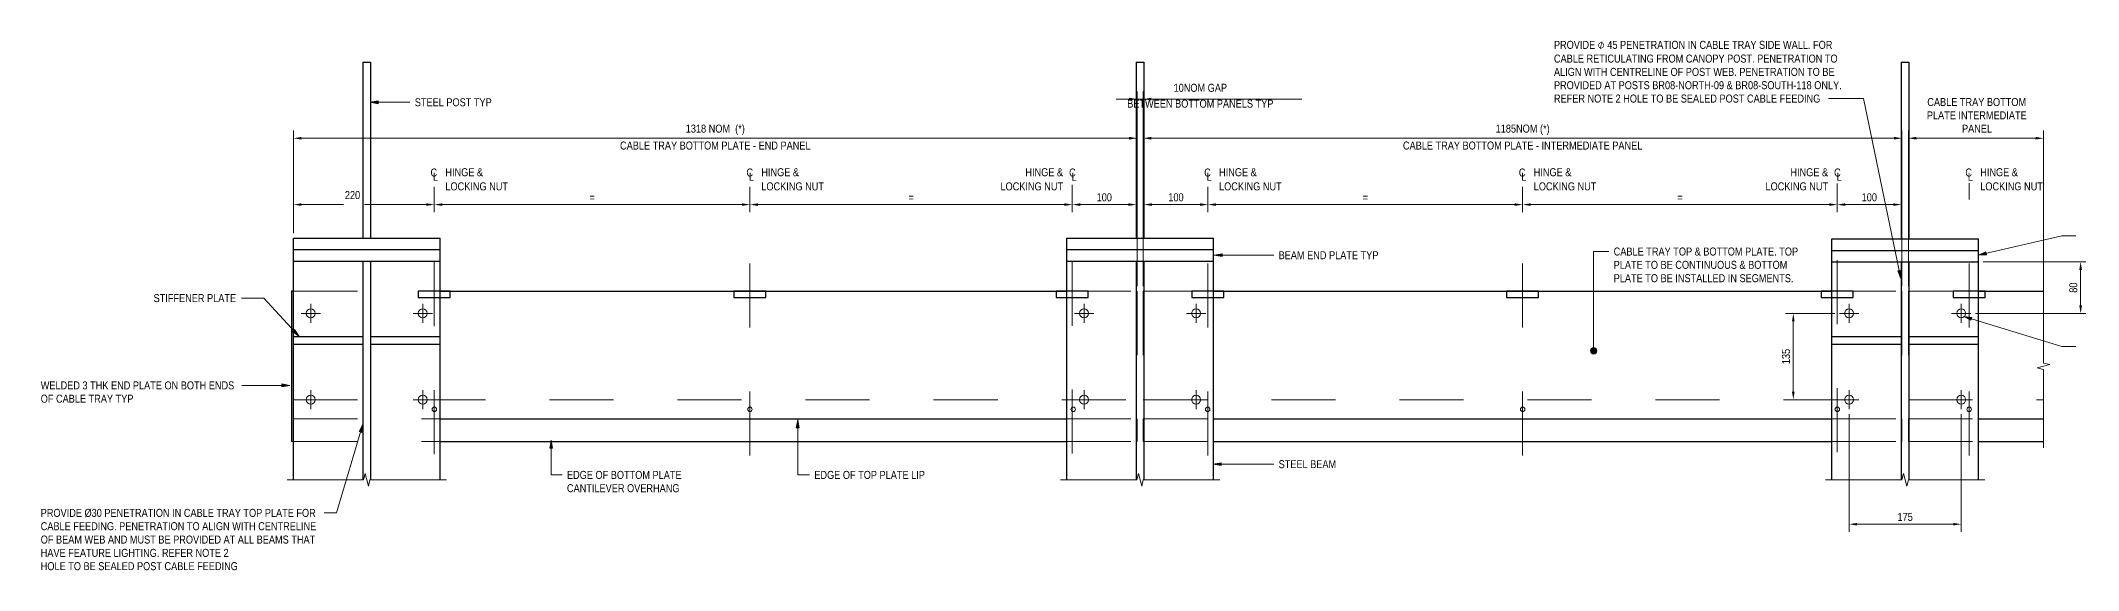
# Model space of a CAD drawing. Header units: metres. Extents: x 5.83 to 10.65, y 0.97 to 2.67.
# Drawn here: x 5.831 to 9.013, y 0.974 to 1.802 of the extents above; entities that cross this region are included whole.
import ezdxf

# ---------------------------------------------------------------- set-up
doc = ezdxf.new("R2010")
doc.units = ezdxf.units.M
doc.linetypes.add('JacobsCenter', pattern=[0.015, 0.009, -0.0015, 0.003, -0.0015])
doc.linetypes.add('JacobsDash', pattern=[0.0045, 0.003, -0.0015])
doc.layers.get('Defpoints').update_dxf_attribs({"color": 41})
for name, color, linetype, lineweight in [('A-ANNO-DIMS', 7, 'Continuous', 9), ('A-ANNO-NOTE', 7, 'Continuous', 9), ('A-DETL', 7, 'Continuous', 13), ('A-DETL-GENF', 7, 'Continuous', 9), ('G-ANNO-TEXT', 7, 'Continuous', 9)]:
    doc.layers.add(name, color=color, linetype=linetype, lineweight=lineweight)
doc.styles.add('Arial Narrow', font='ARIALN.TTF', dxfattribs={"height": 0.0125})
doc.styles.add('Arial Narrow_1', font='ARIALN.TTF', dxfattribs={"height": 0.0025})
doc.styles.add('Segoe UI Symbol', font='seguisym.ttf', dxfattribs={"height": 0.0125})
doc.dimstyles.new('Dimension_Standard_T__mm_', dxfattribs={"dimscale": 0.3048, "dimtxt": 0.012793, "dimasz": 0.04101, "dimexe": 0.03937, "dimexo": 0.024606, "dimgap": 0.016404, "dimtad": 1, "dimdec": 0, "dimlfac": 1000, "dimzin": 0, "dimdsep": 46, "dimtxsty": 'Arial Narrow', "dimsah": 1, "dimcen": 0.09, "dimaunit": 1, "dimadec": 4, "dimazin": 0, "dimtfac": 1, "dimtdec": 4, "dimtix": 1, "dimtmove": 0, "dimatfit": 3, "dimfxl": 1, "dimtvp": 1, "dimtolj": 1, "dimtzin": 0, "dimlwd": 18, "dimlwe": 18, "dimarcsym": 2})
doc.dimstyles.new('Dimension_Standard_T__mm__1', dxfattribs={"dimscale": 0.3048, "dimtxt": 0.012793, "dimasz": 0.04101, "dimexe": 0.03937, "dimexo": 0.024606, "dimgap": 0.016404, "dimtad": 1, "dimdec": 0, "dimlfac": 1000, "dimzin": 0, "dimdsep": 46, "dimtxsty": 'Arial Narrow', "dimsah": 1, "dimcen": 0.09, "dimaunit": 1, "dimadec": 4, "dimazin": 0, "dimtfac": 1, "dimtdec": 4, "dimtix": 1, "dimtmove": 2, "dimatfit": 3, "dimfxl": 1, "dimtvp": 1, "dimtolj": 1, "dimtzin": 0, "dimlwd": 18, "dimlwe": 18, "dimarcsym": 2})

# ---------------------------------------------------------------- blocks, each defined once
blk = doc.blocks.new('CS_DET_BreakLine_ViewScale - Std Break-6988833-DRG-2873236 - PLAN - CABLE TRAY ARRANGEMENT')
at = {"layer": 'A-DETL-GENF'}
for p, q in [((0.1095, 0), (-0.01, 0)), ((0.112, 0.01), (0.1095, 0)), ((0.117, -0.01), (0.112, 0.01)), ((0.1195, 0), (0.117, -0.01)), ((0.239, 0), (0.1195, 0))]:
    blk.add_line(p, q, dxfattribs=at)
blk = doc.blocks.new('CS_DET_BreakLine_ViewScale - Std Break-6988834-DRG-2873236 - PLAN - CABLE TRAY ARRANGEMENT')
at = {"layer": 'A-DETL-GENF'}
for p, q in [((0.1125, 0), (-0.01, 0)), ((0.115, 0.01), (0.1125, 0)), ((0.12, -0.01), (0.115, 0.01)), ((0.1225, 0), (0.12, -0.01)), ((0.245, 0), (0.1225, 0))]:
    blk.add_line(p, q, dxfattribs=at)
blk = doc.blocks.new('DIMBLOCK1-DRG-2873236 - PLAN - CABLE TRAY ARRANGEMENT')
at = {"layer": 'A-ANNO-DIMS', "color": 0, "lineweight": 18, "transparency": 16777216}
for p, q in [((6.2254, 1.5013), (6.2254, 1.6618)), ((7.5432, 1.4183), (7.5432, 1.6618)), ((6.2379, 1.6498), (7.5307, 1.6498))]:
    blk.add_line(p, q, dxfattribs=at)
at = {"layer": 'A-ANNO-DIMS', "color": 0, "transparency": 16777216}
for points in [[(6.2379, 1.6519), (6.2379, 1.6477), (6.2254, 1.6498)], [(7.5307, 1.6519), (7.5307, 1.6477), (7.5432, 1.6498)]]:
    blk.add_solid(points, dxfattribs=at)
at = {"layer": 'Defpoints', "color": 0, "transparency": 16777216}
for p in [(7.5432, 1.6498), (6.2254, 1.4938), (7.5432, 1.4108)]:
    blk.add_point(p, dxfattribs=at)
at = {"layer": 'A-ANNO-DIMS', "color": 0, "lineweight": 18, "transparency": 16777216, "char_height": 0.0125, "width": 0.35747, "attachment_point": 5, "style": 'Arial Narrow'}
for s, insert in [('\\A1;1318 NOM  (*)', (6.8843, 1.663)), ('\\A1;CABLE TRAY BOTTOM PLATE - END PANEL', (6.8843, 1.6383))]:
    blk.add_mtext(s, dxfattribs=dict(at, insert=insert))
blk = doc.blocks.new('DIMBLOCK2-DRG-2873236 - PLAN - CABLE TRAY ARRANGEMENT')
at = {"layer": 'A-ANNO-DIMS', "color": 0, "lineweight": 18, "transparency": 16777216}
for p, q in [((7.5529, 1.4183), (7.5529, 1.6618)), ((8.7379, 1.4183), (8.7379, 1.6618)), ((7.5654, 1.6498), (8.7254, 1.6498))]:
    blk.add_line(p, q, dxfattribs=at)
at = {"layer": 'A-ANNO-DIMS', "color": 0, "transparency": 16777216}
for points in [[(7.5654, 1.6519), (7.5654, 1.6477), (7.5529, 1.6498)], [(8.7254, 1.6519), (8.7254, 1.6477), (8.7379, 1.6498)]]:
    blk.add_solid(points, dxfattribs=at)
at = {"layer": 'Defpoints', "color": 0, "transparency": 16777216}
for p in [(8.7379, 1.6498), (7.5529, 1.4108), (8.7379, 1.4108)]:
    blk.add_point(p, dxfattribs=at)
at = {"layer": 'A-ANNO-DIMS', "color": 0, "lineweight": 18, "transparency": 16777216, "char_height": 0.0125, "width": 0.449335, "attachment_point": 5, "style": 'Arial Narrow'}
for s, insert in [('\\A1;1185NOM (*)', (8.1454, 1.663)), ('\\A1;CABLE TRAY BOTTOM PLATE - INTERMEDIATE PANEL', (8.1454, 1.6383))]:
    blk.add_mtext(s, dxfattribs=dict(at, insert=insert))
blk = doc.blocks.new('DIMBLOCK3-DRG-2873236 - PLAN - CABLE TRAY ARRANGEMENT')
at = {"layer": 'A-ANNO-DIMS', "color": 0, "lineweight": 18, "transparency": 16777216}
for p, q in [((7.5432, 1.4183), (7.5432, 1.723)), ((7.5529, 1.4183), (7.5529, 1.723)), ((7.5307, 1.711), (7.5182, 1.711)), ((7.5432, 1.711), (7.5529, 1.711)), ((7.5654, 1.711), (7.5779, 1.711))]:
    blk.add_line(p, q, dxfattribs=at)
at = {"layer": 'A-ANNO-DIMS', "color": 0, "transparency": 16777216}
for points in [[(7.5307, 1.7131), (7.5307, 1.7089), (7.5432, 1.711)], [(7.5654, 1.7131), (7.5654, 1.7089), (7.5529, 1.711)]]:
    blk.add_solid(points, dxfattribs=at)
at = {"layer": 'Defpoints', "color": 0, "transparency": 16777216}
for p in [(7.5529, 1.711), (7.5432, 1.4108), (7.5529, 1.4108)]:
    blk.add_point(p, dxfattribs=at)
at = {"layer": 'A-ANNO-DIMS', "color": 0, "lineweight": 18, "transparency": 16777216, "insert": (7.6419, 1.7286), "char_height": 0.0125, "width": 0.274377, "attachment_point": 5, "line_spacing_factor": 0.974696, "style": 'Arial Narrow'}
blk.add_mtext('\\A1;10NOM GAP', dxfattribs=at)
at = {"layer": 'A-ANNO-DIMS', "color": 0, "lineweight": 18, "transparency": 16777216, "insert": (7.6419, 1.7038), "char_height": 0.0125, "width": 0.274377, "attachment_point": 5, "style": 'Arial Narrow'}
blk.add_mtext('\\A1;BETWEEN BOTTOM PANELS TYP', dxfattribs=at)
blk = doc.blocks.new('DIMBLOCK4-DRG-2873236 - PLAN - CABLE TRAY ARRANGEMENT')
at = {"layer": 'A-ANNO-DIMS', "color": 0, "lineweight": 18, "transparency": 16777216}
for p, q in [((6.4454, 1.5663), (6.4454, 1.534)), ((6.2254, 1.5013), (6.2254, 1.558)), ((6.2379, 1.546), (6.3035, 1.546)), ((6.4329, 1.546), (6.3363, 1.546))]:
    blk.add_line(p, q, dxfattribs=at)
at = {"layer": 'A-ANNO-DIMS', "color": 0, "transparency": 16777216}
for points in [[(6.2379, 1.5481), (6.2379, 1.544), (6.2254, 1.546)], [(6.4329, 1.5481), (6.4329, 1.544), (6.4454, 1.546)]]:
    blk.add_solid(points, dxfattribs=at)
at = {"layer": 'Defpoints', "color": 0, "transparency": 16777216}
for p in [(6.4454, 1.5738), (6.4454, 1.546), (6.2254, 1.4938)]:
    blk.add_point(p, dxfattribs=at)
at = {"layer": 'A-ANNO-DIMS', "color": 0, "lineweight": 18, "transparency": 16777216, "insert": (6.3057, 1.5672), "char_height": 0.0125, "width": 0.02851, "attachment_point": 1, "line_spacing_factor": 0.974696, "style": 'Arial Narrow'}
blk.add_mtext('\\A1;220', dxfattribs=at)
blk = doc.blocks.new('CS_Annot_Centreline Symbol1 - CS_Annot_Centreline Symbol-5070896-DRG-2873236 - PLAN - CABLE TRAY ARRANGEMENT')
at = {"layer": 'A-ANNO-NOTE', "char_height": 0.0025, "attachment_point": 1, "style": 'Arial Narrow_1'}
for s, insert, width in [('C  ', (-0.00119, 0.00463), 0.0044093), ('L', (-0.00041, 0.00329), 0.0019241)]:
    blk.add_mtext(s, dxfattribs=dict(at, insert=insert, width=width))
blk = doc.blocks.new('CS_Annot_Centreline Symbol1 - CS_Annot_Centreline Symbol-5548884-DRG-2873236 - PLAN - CABLE TRAY ARRANGEMENT')
at = {"layer": 'A-ANNO-NOTE', "char_height": 0.0025, "attachment_point": 1, "style": 'Arial Narrow_1'}
for s, insert, width in [('C  ', (-0.00119, 0.00463), 0.0044093), ('L', (-0.00041, 0.00329), 0.0019241)]:
    blk.add_mtext(s, dxfattribs=dict(at, insert=insert, width=width))
blk = doc.blocks.new('DIMBLOCK5-DRG-2873236 - PLAN - CABLE TRAY ARRANGEMENT')
at = {"layer": 'A-ANNO-DIMS', "color": 0, "lineweight": 18, "transparency": 16777216}
for p, q in [((6.4454, 1.5663), (6.4454, 1.534)), ((6.9384, 1.5663), (6.9384, 1.534)), ((6.4579, 1.546), (6.9259, 1.546))]:
    blk.add_line(p, q, dxfattribs=at)
at = {"layer": 'A-ANNO-DIMS', "color": 0, "transparency": 16777216}
for points in [[(6.4579, 1.5481), (6.4579, 1.544), (6.4454, 1.546)], [(6.9259, 1.5481), (6.9259, 1.544), (6.9384, 1.546)]]:
    blk.add_solid(points, dxfattribs=at)
at = {"layer": 'Defpoints', "color": 0, "transparency": 16777216}
for p in [(6.4454, 1.5738), (6.9384, 1.5738), (6.9384, 1.546)]:
    blk.add_point(p, dxfattribs=at)
at = {"layer": 'A-ANNO-DIMS', "color": 0, "lineweight": 18, "transparency": 16777216, "insert": (6.6919, 1.5573), "char_height": 0.0125, "width": 0.009991, "attachment_point": 5, "style": 'Arial Narrow'}
blk.add_mtext('\\A1;=', dxfattribs=at)
blk = doc.blocks.new('DIMBLOCK6-DRG-2873236 - PLAN - CABLE TRAY ARRANGEMENT')
at = {"layer": 'A-ANNO-DIMS', "color": 0, "lineweight": 18, "transparency": 16777216}
for p, q in [((6.9384, 1.5663), (6.9384, 1.534)), ((7.4419, 1.5692), (7.4419, 1.534)), ((6.9509, 1.546), (7.4294, 1.546))]:
    blk.add_line(p, q, dxfattribs=at)
at = {"layer": 'A-ANNO-DIMS', "color": 0, "transparency": 16777216}
for points in [[(6.9509, 1.5481), (6.9509, 1.544), (6.9384, 1.546)], [(7.4294, 1.5481), (7.4294, 1.544), (7.4419, 1.546)]]:
    blk.add_solid(points, dxfattribs=at)
at = {"layer": 'Defpoints', "color": 0, "transparency": 16777216}
for p in [(6.9384, 1.5738), (7.4419, 1.5767), (7.4419, 1.546)]:
    blk.add_point(p, dxfattribs=at)
at = {"layer": 'A-ANNO-DIMS', "color": 0, "lineweight": 18, "transparency": 16777216, "insert": (7.1902, 1.5573), "char_height": 0.0125, "width": 0.009991, "attachment_point": 5, "style": 'Arial Narrow'}
blk.add_mtext('\\A1;=', dxfattribs=at)
blk = doc.blocks.new('DIMBLOCK7-DRG-2873236 - PLAN - CABLE TRAY ARRANGEMENT')
at = {"layer": 'A-ANNO-DIMS', "color": 0, "lineweight": 18, "transparency": 16777216}
for p, q in [((7.4419, 1.5692), (7.4419, 1.534)), ((7.4544, 1.546), (7.5294, 1.546)), ((7.5419, 1.5013), (7.5419, 1.558))]:
    blk.add_line(p, q, dxfattribs=at)
at = {"layer": 'A-ANNO-DIMS', "color": 0, "transparency": 16777216}
for points in [[(7.4544, 1.5481), (7.4544, 1.544), (7.4419, 1.546)], [(7.5294, 1.5481), (7.5294, 1.544), (7.5419, 1.546)]]:
    blk.add_solid(points, dxfattribs=at)
at = {"layer": 'Defpoints', "color": 0, "transparency": 16777216}
for p in [(7.4419, 1.5767), (7.5419, 1.546), (7.5419, 1.4938)]:
    blk.add_point(p, dxfattribs=at)
at = {"layer": 'A-ANNO-DIMS', "color": 0, "lineweight": 18, "transparency": 16777216, "insert": (7.4919, 1.5574), "char_height": 0.0125, "width": 0.02851, "attachment_point": 5, "style": 'Arial Narrow'}
blk.add_mtext('\\A1;100', dxfattribs=at)
blk = doc.blocks.new('DIMBLOCK8-DRG-2873236 - PLAN - CABLE TRAY ARRANGEMENT')
at = {"layer": 'A-ANNO-DIMS', "color": 0, "lineweight": 18, "transparency": 16777216}
for p, q in [((7.6539, 1.5663), (7.6539, 1.534)), ((7.5539, 1.5013), (7.5539, 1.558)), ((7.5664, 1.546), (7.6414, 1.546))]:
    blk.add_line(p, q, dxfattribs=at)
at = {"layer": 'A-ANNO-DIMS', "color": 0, "transparency": 16777216}
for points in [[(7.5664, 1.5481), (7.5664, 1.544), (7.5539, 1.546)], [(7.6414, 1.5481), (7.6414, 1.544), (7.6539, 1.546)]]:
    blk.add_solid(points, dxfattribs=at)
at = {"layer": 'Defpoints', "color": 0, "transparency": 16777216}
for p in [(7.6539, 1.5738), (7.6539, 1.546), (7.5539, 1.4938)]:
    blk.add_point(p, dxfattribs=at)
at = {"layer": 'A-ANNO-DIMS', "color": 0, "lineweight": 18, "transparency": 16777216, "insert": (7.6039, 1.5574), "char_height": 0.0125, "width": 0.02851, "attachment_point": 5, "style": 'Arial Narrow'}
blk.add_mtext('\\A1;100', dxfattribs=at)
blk = doc.blocks.new('DIMBLOCK9-DRG-2873236 - PLAN - CABLE TRAY ARRANGEMENT')
at = {"layer": 'A-ANNO-DIMS', "color": 0, "lineweight": 18, "transparency": 16777216}
for p, q in [((8.6369, 1.5714), (8.6369, 1.534)), ((8.6494, 1.546), (8.7244, 1.546)), ((8.7369, 1.5003), (8.7369, 1.558))]:
    blk.add_line(p, q, dxfattribs=at)
at = {"layer": 'A-ANNO-DIMS', "color": 0, "transparency": 16777216}
for points in [[(8.6494, 1.5481), (8.6494, 1.544), (8.6369, 1.546)], [(8.7244, 1.5481), (8.7244, 1.544), (8.7369, 1.546)]]:
    blk.add_solid(points, dxfattribs=at)
at = {"layer": 'Defpoints', "color": 0, "transparency": 16777216}
for p in [(8.6369, 1.5789), (8.7369, 1.546), (8.7369, 1.4928)]:
    blk.add_point(p, dxfattribs=at)
at = {"layer": 'A-ANNO-DIMS', "color": 0, "lineweight": 18, "transparency": 16777216, "insert": (8.6869, 1.5574), "char_height": 0.0125, "width": 0.02851, "attachment_point": 5, "style": 'Arial Narrow'}
blk.add_mtext('\\A1;100', dxfattribs=at)
blk = doc.blocks.new('DIMBLOCK10-DRG-2873236 - PLAN - CABLE TRAY ARRANGEMENT')
at = {"layer": 'A-ANNO-DIMS', "color": 0, "lineweight": 18, "transparency": 16777216}
for p, q in [((7.6539, 1.5663), (7.6539, 1.534)), ((8.1454, 1.5663), (8.1454, 1.534)), ((7.6664, 1.546), (8.1329, 1.546))]:
    blk.add_line(p, q, dxfattribs=at)
at = {"layer": 'A-ANNO-DIMS', "color": 0, "transparency": 16777216}
for points in [[(7.6664, 1.5481), (7.6664, 1.544), (7.6539, 1.546)], [(8.1329, 1.5481), (8.1329, 1.544), (8.1454, 1.546)]]:
    blk.add_solid(points, dxfattribs=at)
at = {"layer": 'Defpoints', "color": 0, "transparency": 16777216}
for p in [(7.6539, 1.5738), (8.1454, 1.5738), (8.1454, 1.546)]:
    blk.add_point(p, dxfattribs=at)
at = {"layer": 'A-ANNO-DIMS', "color": 0, "lineweight": 18, "transparency": 16777216, "insert": (7.8997, 1.5573), "char_height": 0.0125, "width": 0.009991, "attachment_point": 5, "style": 'Arial Narrow'}
blk.add_mtext('\\A1;=', dxfattribs=at)
blk = doc.blocks.new('DIMBLOCK11-DRG-2873236 - PLAN - CABLE TRAY ARRANGEMENT')
at = {"layer": 'A-ANNO-DIMS', "color": 0, "lineweight": 18, "transparency": 16777216}
for p, q in [((8.1454, 1.5663), (8.1454, 1.534)), ((8.6369, 1.5714), (8.6369, 1.534)), ((8.1579, 1.546), (8.6244, 1.546))]:
    blk.add_line(p, q, dxfattribs=at)
at = {"layer": 'A-ANNO-DIMS', "color": 0, "transparency": 16777216}
for points in [[(8.1579, 1.5481), (8.1579, 1.544), (8.1454, 1.546)], [(8.6244, 1.5481), (8.6244, 1.544), (8.6369, 1.546)]]:
    blk.add_solid(points, dxfattribs=at)
at = {"layer": 'Defpoints', "color": 0, "transparency": 16777216}
for p in [(8.1454, 1.5738), (8.6369, 1.5789), (8.6369, 1.546)]:
    blk.add_point(p, dxfattribs=at)
at = {"layer": 'A-ANNO-DIMS', "color": 0, "lineweight": 18, "transparency": 16777216, "insert": (8.3912, 1.5573), "char_height": 0.0125, "width": 0.009991, "attachment_point": 5, "style": 'Arial Narrow'}
blk.add_mtext('\\A1;=', dxfattribs=at)
blk = doc.blocks.new('DIMBLOCK12-DRG-2873236 - PLAN - CABLE TRAY ARRANGEMENT')
at = {"layer": 'A-ANNO-DIMS', "color": 0, "lineweight": 18, "transparency": 16777216}
for p, q in [((8.7479, 1.4183), (8.7479, 1.6618)), ((8.959, 1.4183), (8.959, 1.6618)), ((8.7604, 1.6498), (8.9465, 1.6498))]:
    blk.add_line(p, q, dxfattribs=at)
at = {"layer": 'A-ANNO-DIMS', "color": 0, "transparency": 16777216}
for points in [[(8.7604, 1.6519), (8.7604, 1.6477), (8.7479, 1.6498)], [(8.9465, 1.6519), (8.9465, 1.6477), (8.959, 1.6498)]]:
    blk.add_solid(points, dxfattribs=at)
at = {"layer": 'Defpoints', "color": 0, "transparency": 16777216}
for p in [(8.959, 1.6498), (8.7479, 1.4108), (8.959, 1.4108)]:
    blk.add_point(p, dxfattribs=at)
at = {"layer": 'A-ANNO-DIMS', "color": 0, "lineweight": 18, "transparency": 16777216, "insert": (8.8535, 1.6622), "char_height": 0.0125, "attachment_point": 5, "style": 'Arial Narrow'}
blk.add_mtext('\\A1;\u200d', dxfattribs=at)
blk = doc.blocks.new('DIMBLOCK13-DRG-2873236 - PLAN - CABLE TRAY ARRANGEMENT')
at = {"layer": 'A-ANNO-DIMS', "color": 0, "lineweight": 18, "transparency": 16777216}
for p, q in [((8.6554, 1.2185), (8.6554, 1.0343)), ((8.8304, 1.2185), (8.8304, 1.0343)), ((8.6679, 1.0463), (8.8179, 1.0463))]:
    blk.add_line(p, q, dxfattribs=at)
at = {"layer": 'A-ANNO-DIMS', "color": 0, "transparency": 16777216}
for points in [[(8.6679, 1.0483), (8.6679, 1.0442), (8.6554, 1.0463)], [(8.8179, 1.0483), (8.8179, 1.0442), (8.8304, 1.0463)]]:
    blk.add_solid(points, dxfattribs=at)
at = {"layer": 'Defpoints', "color": 0, "transparency": 16777216}
for p in [(8.6554, 1.226), (8.8304, 1.226), (8.8304, 1.0463)]:
    blk.add_point(p, dxfattribs=at)
at = {"layer": 'A-ANNO-DIMS', "color": 0, "lineweight": 18, "transparency": 16777216, "insert": (8.7429, 1.0576), "char_height": 0.0125, "width": 0.02851, "attachment_point": 5, "style": 'Arial Narrow'}
blk.add_mtext('\\A1;175', dxfattribs=at)
blk = doc.blocks.new('DIMBLOCK14-DRG-2873236 - PLAN - CABLE TRAY ARRANGEMENT')
at = {"layer": 'A-ANNO-DIMS', "color": 0, "lineweight": 18, "transparency": 16777216}
for p, q in [((8.6329, 1.376), (8.5562, 1.376)), ((8.5682, 1.2535), (8.5682, 1.3635)), ((8.6329, 1.241), (8.5562, 1.241))]:
    blk.add_line(p, q, dxfattribs=at)
at = {"layer": 'A-ANNO-DIMS', "color": 0, "transparency": 16777216}
for points in [[(8.5661, 1.3635), (8.5702, 1.3635), (8.5682, 1.376)], [(8.5661, 1.2535), (8.5702, 1.2535), (8.5682, 1.241)]]:
    blk.add_solid(points, dxfattribs=at)
at = {"layer": 'Defpoints', "color": 0, "transparency": 16777216}
for p in [(8.5682, 1.376), (8.6404, 1.376), (8.6404, 1.241)]:
    blk.add_point(p, dxfattribs=at)
at = {"layer": 'A-ANNO-DIMS', "color": 0, "lineweight": 18, "transparency": 16777216, "insert": (8.5568, 1.3085), "char_height": 0.0125, "width": 0.02851, "attachment_point": 5, "rotation": 90, "style": 'Arial Narrow'}
blk.add_mtext('\\A1;135', dxfattribs=at)
blk = doc.blocks.new('DIMBLOCK15-DRG-2873236 - PLAN - CABLE TRAY ARRANGEMENT')
at = {"layer": 'A-ANNO-DIMS', "color": 0, "lineweight": 18, "transparency": 16777216}
for p, q in [((8.8649, 1.4563), (9.029, 1.4563)), ((9.017, 1.3885), (9.017, 1.4438)), ((8.8529, 1.376), (9.029, 1.376))]:
    blk.add_line(p, q, dxfattribs=at)
at = {"layer": 'A-ANNO-DIMS', "color": 0, "transparency": 16777216}
for points in [[(9.0149, 1.4438), (9.0191, 1.4438), (9.017, 1.4563)], [(9.0149, 1.3885), (9.0191, 1.3885), (9.017, 1.376)]]:
    blk.add_solid(points, dxfattribs=at)
at = {"layer": 'Defpoints', "color": 0, "transparency": 16777216}
for p in [(8.8574, 1.4563), (9.017, 1.4563), (8.8454, 1.376)]:
    blk.add_point(p, dxfattribs=at)
at = {"layer": 'A-ANNO-DIMS', "color": 0, "lineweight": 18, "transparency": 16777216, "insert": (9.0056, 1.4162), "char_height": 0.0125, "width": 0.019007, "attachment_point": 5, "rotation": 90, "style": 'Arial Narrow'}
blk.add_mtext('\\A1;80', dxfattribs=at)

msp = doc.modelspace()

# ---------------------------------------------------------------- hatches: boundary and pattern name
at = {"layer": 'G-ANNO-TEXT'}
for points in [[(6.3451, 1.706), (6.3576, 1.7038), (6.3576, 1.7082)], [(7.6634, 1.4669), (7.6759, 1.4647), (7.6759, 1.4691)], [(8.8571, 1.467), (8.8698, 1.4677), (8.8688, 1.472)], [(8.7361, 1.4305), (8.7357, 1.4432), (8.7314, 1.4423)], [(8.8343, 1.3708), (8.8456, 1.3651), (8.8469, 1.3693)], [(6.2341, 1.3399), (6.2272, 1.3506), (6.224, 1.3476)], [(6.2196, 1.2634), (6.2071, 1.2656), (6.2071, 1.2612)], [(7.013, 1.2096), (7.0108, 1.1971), (7.0152, 1.1971)], [(6.3337, 1.2025), (6.3281, 1.1911), (6.3323, 1.1898)], [(6.6278, 1.1776), (6.6256, 1.1651), (6.63, 1.1651)], [(7.6618, 1.1401), (7.6743, 1.1379), (7.6743, 1.1424)]]:
    msp.add_hatch(color=256, dxfattribs=at).paths.add_polyline_path(points)
h = msp.add_hatch(color=256, dxfattribs=at)
edge = h.paths.add_edge_path()
edge.add_arc((8.2563, 1.3174), 0.005, 0, 360)

# ---------------------------------------------------------------- linework, layer by layer
at = {"layer": 'A-DETL', "lineweight": 25}
for p, q in [((6.3339, 1.7688), (6.3339, 1.4938)), ((6.3339, 1.7688), (6.3459, 1.7688)), ((6.3459, 1.7688), (6.3459, 1.4938)), ((7.5419, 1.7688), (7.5419, 1.4938)), ((7.5419, 1.7688), (7.5539, 1.7688)), ((7.5539, 1.7688), (7.5539, 1.4938)), ((8.7369, 1.7688), (8.7369, 1.4928)), ((8.7369, 1.7688), (8.7489, 1.7688)), ((8.7489, 1.7688), (8.7489, 1.4928)), ((6.2254, 1.4938), (6.4544, 1.4938)), ((6.2254, 1.1158), (6.2254, 1.4938)), ((6.2254, 1.4758), (6.4544, 1.4758)), ((6.4544, 1.1158), (6.4544, 1.4938)), ((7.4334, 1.4938), (7.6624, 1.4938)), ((7.4334, 1.1158), (7.4334, 1.4938)), ((7.4334, 1.4758), (7.6624, 1.4758)), ((7.6624, 1.1158), (7.6624, 1.4938)), ((8.6284, 1.1158), (8.6284, 1.4923)), ((8.6284, 1.4923), (8.8574, 1.4923)), ((8.6284, 1.4743), (8.8574, 1.4743)), ((8.8574, 1.1158), (8.8574, 1.4923)), ((6.2254, 1.4578), (6.4544, 1.4578)), ((6.3339, 1.4578), (6.3339, 1.1158)), ((6.3459, 1.4578), (6.3459, 1.1152)), ((7.4334, 1.4578), (7.6624, 1.4578)), ((7.5419, 1.4578), (7.5419, 1.1158)), ((7.5539, 1.4578), (7.5539, 1.1152)), ((8.6284, 1.4563), (8.8574, 1.4563)), ((8.7369, 1.4568), (8.7369, 1.1158)), ((8.7489, 1.4568), (8.7489, 1.1152)), ((6.2254, 1.4108), (6.2224, 1.4108)), ((6.2224, 1.4108), (6.2224, 1.1758)), ((6.4204, 1.4108), (6.4204, 1.4008)), ((6.4704, 1.4108), (6.4204, 1.4108)), ((6.4204, 1.4008), (6.4704, 1.4008)), ((6.4544, 1.4108), (7.4334, 1.4108)), ((6.4704, 1.4008), (6.4704, 1.4108)), ((6.9134, 1.4108), (6.9134, 1.4008)), ((6.9634, 1.4108), (6.9134, 1.4108)), ((6.9134, 1.4008), (6.9634, 1.4008)), ((6.9634, 1.4008), (6.9634, 1.4108)), ((7.4169, 1.4108), (7.4169, 1.4008)), ((7.4669, 1.4108), (7.4169, 1.4108)), ((7.4169, 1.4008), (7.4669, 1.4008)), ((7.4669, 1.4008), (7.4669, 1.4108)), ((7.6289, 1.4108), (7.6289, 1.4008)), ((7.6789, 1.4108), (7.6289, 1.4108)), ((7.6289, 1.4008), (7.6789, 1.4008)), ((7.6624, 1.4108), (8.6284, 1.4108)), ((7.6789, 1.4008), (7.6789, 1.4108)), ((8.1204, 1.4108), (8.1204, 1.4008)), ((8.1704, 1.4108), (8.1204, 1.4108)), ((8.1204, 1.4008), (8.1704, 1.4008)), ((8.1704, 1.4008), (8.1704, 1.4108)), ((8.6119, 1.4108), (8.6119, 1.4008)), ((8.6619, 1.4108), (8.6119, 1.4108)), ((8.6119, 1.4008), (8.6619, 1.4008)), ((8.6619, 1.4008), (8.6619, 1.4108)), ((8.8179, 1.4108), (8.8179, 1.4008)), ((8.8679, 1.4108), (8.8179, 1.4108)), ((8.8179, 1.4008), (8.8679, 1.4008)), ((8.8574, 1.4108), (8.959, 1.4108)), ((8.8679, 1.4008), (8.8679, 1.4108)), ((6.2254, 1.3399), (6.3339, 1.3399)), ((6.3459, 1.3399), (6.4544, 1.3399)), ((8.6284, 1.3399), (8.7369, 1.3399)), ((8.7489, 1.3399), (8.8574, 1.3399)), ((6.2254, 1.3279), (6.3339, 1.3279)), ((6.3459, 1.3279), (6.4544, 1.3279)), ((8.6284, 1.3279), (8.7369, 1.3279)), ((8.7489, 1.3279), (8.8574, 1.3279)), ((6.4544, 1.2108), (7.4334, 1.2108)), ((7.6624, 1.2108), (8.6284, 1.2108)), ((8.8574, 1.2108), (8.959, 1.2108)), ((6.2254, 1.1758), (6.2224, 1.1758)), ((6.4544, 1.1758), (7.4334, 1.1758)), ((7.6624, 1.1758), (8.6284, 1.1758)), ((8.8574, 1.1758), (8.959, 1.1758))]:
    msp.add_line(p, q, dxfattribs=at)
at = {"layer": 'A-DETL'}
msp.add_line((7.5107, 1.711), (7.8007, 1.711), dxfattribs=at)
at = {"layer": 'A-DETL', "linetype": 'JacobsCenter', "lineweight": 9}
for p, q in [((6.4454, 1.1558), (6.4454, 1.5738)), ((6.9384, 1.1538), (6.9384, 1.5738)), ((7.4419, 1.1567), (7.4419, 1.5767)), ((7.6539, 1.1538), (7.6539, 1.5738)), ((8.1454, 1.1538), (8.1454, 1.5738)), ((8.6369, 1.1589), (8.6369, 1.5789)), ((8.8429, 1.1538), (8.8429, 1.5793)), ((6.2674, 1.376), (6.2374, 1.376)), ((6.2524, 1.361), (6.2524, 1.391)), ((6.4124, 1.376), (6.4424, 1.376)), ((6.4274, 1.361), (6.4274, 1.391)), ((7.4754, 1.376), (7.4454, 1.376)), ((7.4604, 1.361), (7.4604, 1.391)), ((7.6204, 1.376), (7.6504, 1.376)), ((7.6354, 1.361), (7.6354, 1.391)), ((8.6704, 1.376), (8.6404, 1.376)), ((8.6554, 1.361), (8.6554, 1.391)), ((8.8154, 1.376), (8.8454, 1.376)), ((8.8304, 1.361), (8.8304, 1.391)), ((6.2524, 1.226), (6.2524, 1.256)), ((6.4274, 1.226), (6.4274, 1.256)), ((7.4604, 1.226), (7.4604, 1.256)), ((7.6354, 1.226), (7.6354, 1.256)), ((8.6554, 1.226), (8.6554, 1.256)), ((8.8304, 1.226), (8.8304, 1.256)), ((6.2674, 1.241), (6.2374, 1.241)), ((6.4124, 1.241), (6.4424, 1.241)), ((7.4754, 1.241), (7.4454, 1.241)), ((7.6204, 1.241), (7.6504, 1.241)), ((8.6704, 1.241), (8.6404, 1.241)), ((8.8154, 1.241), (8.8454, 1.241))]:
    msp.add_line(p, q, dxfattribs=at)
at = {"layer": 'A-DETL', "linetype": 'JacobsDash', "lineweight": 18}
for p, q in [((6.2254, 1.4108), (6.4544, 1.4108)), ((7.4334, 1.4108), (7.5432, 1.4108)), ((7.5432, 1.4108), (7.5432, 1.1758)), ((7.5529, 1.4108), (7.5529, 1.1758)), ((7.5529, 1.4108), (7.6624, 1.4108)), ((8.6284, 1.4108), (8.7379, 1.4108)), ((8.7379, 1.4108), (8.7379, 1.1758)), ((8.7479, 1.4108), (8.7479, 1.1758)), ((8.7479, 1.4108), (8.8574, 1.4108)), ((6.2254, 1.2408), (7.5432, 1.2408)), ((6.2254, 1.2108), (6.4544, 1.2108)), ((7.4334, 1.2108), (7.5432, 1.2108)), ((7.5529, 1.2408), (8.7379, 1.2408)), ((7.5529, 1.2108), (7.6624, 1.2108)), ((8.6284, 1.2108), (8.7379, 1.2108)), ((8.7479, 1.2408), (8.959, 1.2408)), ((8.7479, 1.2108), (8.8574, 1.2108)), ((6.2254, 1.1758), (6.4544, 1.1758)), ((7.4334, 1.1758), (7.5432, 1.1758)), ((7.5529, 1.1758), (7.6624, 1.1758)), ((8.6284, 1.1758), (8.7379, 1.1758)), ((8.7479, 1.1758), (8.8574, 1.1758))]:
    msp.add_line(p, q, dxfattribs=at)
at = {"layer": 'A-DETL', "lineweight": 18}
for centre, radius in [((6.2524, 1.376), 0.007), ((6.4274, 1.376), 0.007), ((7.4604, 1.376), 0.007), ((7.6354, 1.376), 0.007), ((8.6554, 1.376), 0.007), ((8.8304, 1.376), 0.007), ((6.2524, 1.241), 0.007), ((6.4274, 1.241), 0.007), ((7.4604, 1.241), 0.007), ((7.6354, 1.241), 0.007), ((8.6554, 1.241), 0.007), ((8.8304, 1.241), 0.007), ((6.4454, 1.2258), 0.0035), ((6.9384, 1.2258), 0.0035), ((7.4434, 1.2258), 0.0035), ((7.6534, 1.2258), 0.0035), ((8.1454, 1.2258), 0.0035), ((8.6369, 1.2258), 0.0035), ((8.8429, 1.2258), 0.0035)]:
    msp.add_circle(centre, radius, dxfattribs=at)
at = {"layer": 'G-ANNO-TEXT'}
for p, q in [((6.3576, 1.7082), (6.3451, 1.706)), ((6.3451, 1.706), (6.3576, 1.7038)), ((6.3451, 1.706), (6.4074, 1.706)), ((6.3576, 1.7038), (6.3576, 1.7082)), ((8.662, 1.7119), (8.6231, 1.7119)), ((8.6777, 1.7119), (8.662, 1.7119)), ((8.7361, 1.4305), (8.6777, 1.7119)), ((8.8571, 1.467), (8.9875, 1.4973)), ((8.9875, 1.4973), (9.0095, 1.4973)), ((7.6759, 1.4691), (7.6634, 1.4669)), ((7.6634, 1.4669), (7.6759, 1.4647)), ((7.6634, 1.4669), (7.7567, 1.4669)), ((7.6759, 1.4647), (7.6759, 1.4691)), ((8.2563, 1.4726), (8.2801, 1.4726)), ((8.2563, 1.3174), (8.2563, 1.4726)), ((8.8688, 1.472), (8.8571, 1.467)), ((8.8571, 1.467), (8.8698, 1.4677)), ((8.8698, 1.4677), (8.8688, 1.472)), ((8.7357, 1.4432), (8.7314, 1.4423)), ((8.7314, 1.4423), (8.7361, 1.4305)), ((8.7361, 1.4305), (8.7357, 1.4432)), ((6.1444, 1.3998), (6.1441, 1.3998)), ((6.1791, 1.3998), (6.1444, 1.3998)), ((6.2341, 1.3399), (6.1791, 1.3998)), ((8.8343, 1.3708), (8.8456, 1.3651)), ((8.8469, 1.3693), (8.8343, 1.3708)), ((8.8343, 1.3708), (8.9875, 1.3239)), ((8.8456, 1.3651), (8.8469, 1.3693)), ((6.2272, 1.3506), (6.224, 1.3476)), ((6.224, 1.3476), (6.2341, 1.3399)), ((6.2341, 1.3399), (6.2272, 1.3506)), ((8.9875, 1.3239), (9.0095, 1.3239)), ((6.1616, 1.2634), (6.1447, 1.2634)), ((6.2196, 1.2634), (6.1616, 1.2634)), ((6.2196, 1.2634), (6.2071, 1.2656)), ((6.2071, 1.2656), (6.2071, 1.2612)), ((6.2071, 1.2612), (6.2196, 1.2634)), ((7.013, 1.2096), (7.0108, 1.1971)), ((7.0152, 1.1971), (7.013, 1.2096)), ((7.013, 1.2096), (7.013, 1.1233)), ((6.3337, 1.2025), (6.2928, 1.064)), ((6.3337, 1.2025), (6.3281, 1.1911)), ((6.3281, 1.1911), (6.3323, 1.1898)), ((6.3323, 1.1898), (6.3337, 1.2025)), ((6.6278, 1.1776), (6.6256, 1.1651)), ((6.63, 1.1651), (6.6278, 1.1776)), ((6.6278, 1.1776), (6.6278, 1.1233)), ((7.0108, 1.1971), (7.0152, 1.1971)), ((6.6256, 1.1651), (6.63, 1.1651)), ((6.6278, 1.1233), (6.6451, 1.1233)), ((7.013, 1.1233), (7.0315, 1.1233)), ((7.6743, 1.1424), (7.6618, 1.1401)), ((7.6618, 1.1401), (7.6743, 1.1379)), ((7.6618, 1.1401), (7.7567, 1.1401)), ((7.6743, 1.1379), (7.6743, 1.1424)), ((6.2756, 1.064), (6.2731, 1.064)), ((6.2928, 1.064), (6.2756, 1.064))]:
    msp.add_line(p, q, dxfattribs=at)
msp.add_circle((8.2563, 1.3174), 0.005, dxfattribs=at)

# ---------------------------------------------------------------- block references
at = {"layer": 'A-ANNO-NOTE', "xscale": 5, "yscale": 5, "zscale": 5}
for name, p in [('CS_Annot_Centreline Symbol1 - CS_Annot_Centreline Symbol-5070896-DRG-2873236 - PLAN - CABLE TRAY ARRANGEMENT', (6.4454, 1.5793)), ('CS_Annot_Centreline Symbol1 - CS_Annot_Centreline Symbol-5070896-DRG-2873236 - PLAN - CABLE TRAY ARRANGEMENT', (6.9389, 1.5793)), ('CS_Annot_Centreline Symbol1 - CS_Annot_Centreline Symbol-5548884-DRG-2873236 - PLAN - CABLE TRAY ARRANGEMENT', (7.4429, 1.5793)), ('CS_Annot_Centreline Symbol1 - CS_Annot_Centreline Symbol-5070896-DRG-2873236 - PLAN - CABLE TRAY ARRANGEMENT', (7.6539, 1.5793)), ('CS_Annot_Centreline Symbol1 - CS_Annot_Centreline Symbol-5070896-DRG-2873236 - PLAN - CABLE TRAY ARRANGEMENT', (8.1454, 1.5793)), ('CS_Annot_Centreline Symbol1 - CS_Annot_Centreline Symbol-5548884-DRG-2873236 - PLAN - CABLE TRAY ARRANGEMENT', (8.6379, 1.5793)), ('CS_Annot_Centreline Symbol1 - CS_Annot_Centreline Symbol-5070896-DRG-2873236 - PLAN - CABLE TRAY ARRANGEMENT', (8.8429, 1.5793))]:
    msp.add_blockref(name, p, dxfattribs=at)
at = {"layer": 'A-DETL-GENF', "rotation": 90}
msp.add_blockref('CS_DET_BreakLine_ViewScale - Std Break-6988834-DRG-2873236 - PLAN - CABLE TRAY ARRANGEMENT', (8.959, 1.1758), dxfattribs=at)
at = {"layer": 'A-DETL-GENF'}
for p in [(6.2254, 1.1158), (7.4334, 1.1158), (8.6284, 1.1158)]:
    msp.add_blockref('CS_DET_BreakLine_ViewScale - Std Break-6988833-DRG-2873236 - PLAN - CABLE TRAY ARRANGEMENT', p, dxfattribs=at)

# ---------------------------------------------------------------- texts
at = {"layer": 'G-ANNO-TEXT', "char_height": 0.0125, "attachment_point": 1, "style": 'Arial Narrow', "bg_fill": 3, "box_fill_scale": 1, "bg_fill_color": 256, "bg_fill_transparency": 0}
for s, insert in [('PROVIDE ', (8.1943, 1.8021)), ('CABLE TRAY BOTTOM ', (8.7775, 1.7127))]:
    msp.add_mtext(s, dxfattribs=dict(at, insert=insert))

# ---------------------------------------------------------------- dimensions: what is measured, and where the dimension line sits
at = {"layer": 'A-ANNO-DIMS', "lineweight": 18}
dim = msp.add_linear_dim(base=(7.5529, 1.711), p1=(7.5432, 1.4108), p2=(7.5529, 1.4108), text='<>\\XBETWEEN BOTTOM PANELS TYP', dimstyle='Dimension_Standard_T__mm__1', override={"dimpost": '<>NOM GAP', "dimfxl": 0.00975}, dxfattribs=at)
dim.commit()
dim.dimension.update_dxf_attribs({"geometry": 'DIMBLOCK3-DRG-2873236 - PLAN - CABLE TRAY ARRANGEMENT', "text_midpoint": (7.6419, 1.7153), "dimtype": 160})
for base, p1, p2, text, override, picture, middle in [((7.5432, 1.6498), (6.2254, 1.4938), (7.5432, 1.4108), '<>\\XCABLE TRAY BOTTOM PLATE - END PANEL', {"dimpost": '<> NOM  (*)', "dimfxl": 1.320363}, 'DIMBLOCK1-DRG-2873236 - PLAN - CABLE TRAY ARRANGEMENT', (6.8843, 1.6498)), ((8.7379, 1.6498), (7.5529, 1.4108), (8.7379, 1.4108), '<>\\XCABLE TRAY BOTTOM PLATE - INTERMEDIATE PANEL', {"dimpost": '<>NOM (*)', "dimfxl": 1.185}, 'DIMBLOCK2-DRG-2873236 - PLAN - CABLE TRAY ARRANGEMENT', (8.1454, 1.6498))]:
    dim = msp.add_linear_dim(base=base, p1=p1, p2=p2, text=text, dimstyle='Dimension_Standard_T__mm_', override=override, dxfattribs=at)
    dim.commit()
    dim.dimension.update_dxf_attribs({"geometry": picture, "text_midpoint": middle})
dim = msp.add_linear_dim(base=(6.4454, 1.546), p1=(6.2254, 1.4938), p2=(6.4454, 1.5738), dimstyle='Dimension_Standard_T__mm__1', override={"dimpost": '<>', "dimfxl": 0.234094}, dxfattribs=at)
dim.commit()
dim.dimension.update_dxf_attribs({"geometry": 'DIMBLOCK4-DRG-2873236 - PLAN - CABLE TRAY ARRANGEMENT', "text_midpoint": (6.3199, 1.5589), "dimtype": 160})
for base, p1, p2, override, picture, middle in [((7.6539, 1.546), (7.5539, 1.4938), (7.6539, 1.5738), {"dimpost": '<>', "dimfxl": 0.128062}, 'DIMBLOCK8-DRG-2873236 - PLAN - CABLE TRAY ARRANGEMENT', (7.6039, 1.5574)), ((8.8304, 1.0463), (8.6554, 1.226), (8.8304, 1.226), {"dimpost": '<>', "dimfxl": 0.175}, 'DIMBLOCK13-DRG-2873236 - PLAN - CABLE TRAY ARRANGEMENT', (8.7429, 1.0576))]:
    dim = msp.add_linear_dim(base=base, p1=p1, p2=p2, dimstyle='Dimension_Standard_T__mm_', override=override, dxfattribs=at)
    dim.commit()
    dim.dimension.update_dxf_attribs({"geometry": picture, "text_midpoint": middle})
for base, p1, p2, override, picture, middle in [((9.017, 1.4563), (8.8454, 1.376), (8.8574, 1.4563), {"dimpost": '<>', "dimfxl": 0.081178}, 'DIMBLOCK15-DRG-2873236 - PLAN - CABLE TRAY ARRANGEMENT', (9.0056, 1.4162)), ((8.5682, 1.376), (8.6404, 1.241), (8.6404, 1.376), {"dimpost": '<>', "dimfxl": 0.135}, 'DIMBLOCK14-DRG-2873236 - PLAN - CABLE TRAY ARRANGEMENT', (8.5568, 1.3085))]:
    dim = msp.add_linear_dim(base=base, p1=p1, p2=p2, angle=90, dimstyle='Dimension_Standard_T__mm_', override=override, dxfattribs=at)
    dim.commit()
    dim.dimension.update_dxf_attribs({"geometry": picture, "text_midpoint": middle})

# ---------------------------------------------------------------- next in the draw order: texts
at = {"layer": 'A-ANNO-NOTE', "char_height": 0.0125, "attachment_point": 1, "style": 'Arial Narrow', "bg_fill": 3, "box_fill_scale": 1, "bg_fill_color": 256, "bg_fill_true_color": 13158600, "bg_fill_transparency": 0}
for insert in [(6.4627, 1.6029), (6.9562, 1.6029), (7.3687, 1.6029), (7.6712, 1.6029), (8.1627, 1.6029), (8.5637, 1.6029), (8.8602, 1.6029)]:
    msp.add_mtext('HINGE &', dxfattribs=dict(at, insert=insert))
at = {"layer": 'G-ANNO-TEXT', "char_height": 0.0125, "attachment_point": 1, "bg_fill": 3, "box_fill_scale": 1, "bg_fill_color": 256, "bg_fill_transparency": 0}
for s, insert, style in [('\\fSegoe UI Symbol|b0|i0|c254|p34|;⌀', (8.2627, 1.8021), 'Segoe UI Symbol'), ('STEEL POST TYP', (6.4149, 1.7123), 'Arial Narrow'), ('BEAM END PLATE TYP', (7.7642, 1.4732), 'Arial Narrow'), ('CABLE TRAY TOP & BOTTOM PLATE. TOP ', (8.2876, 1.4789), 'Arial Narrow'), ('STIFFENER PLATE', (6.0069, 1.4061), 'Arial Narrow'), ('WELDED 3 THK END PLATE ON BOTH ENDS ', (5.8306, 1.2696), 'Arial Narrow'), ('STEEL BEAM', (7.7642, 1.1464), 'Arial Narrow'), ('EDGE OF BOTTOM PLATE ', (6.6526, 1.1296), 'Arial Narrow'), ('EDGE OF TOP PLATE LIP', (7.039, 1.1296), 'Arial Narrow'), ('PROVIDE Ø30 PENETRATION IN CABLE TRAY TOP PLATE FOR ', (5.8306, 1.0702), 'Arial Narrow')]:
    msp.add_mtext(s, dxfattribs=dict(at, insert=insert, style=style))

# ---------------------------------------------------------------- next in the draw order: texts
at = {"layer": 'A-ANNO-NOTE', "char_height": 0.0125, "attachment_point": 1, "style": 'Arial Narrow', "bg_fill": 3, "box_fill_scale": 1, "bg_fill_color": 256, "bg_fill_true_color": 13158600, "bg_fill_transparency": 0}
for insert in [(6.4627, 1.5808), (6.9562, 1.5808), (7.3297, 1.5808), (7.6712, 1.5808), (8.1627, 1.5808), (8.5247, 1.5808), (8.8602, 1.5808)]:
    msp.add_mtext('LOCKING NUT', dxfattribs=dict(at, insert=insert))
at = {"layer": 'G-ANNO-TEXT', "char_height": 0.0125, "attachment_point": 1, "style": 'Arial Narrow', "bg_fill": 3, "box_fill_scale": 1, "bg_fill_color": 256, "bg_fill_transparency": 0}
for s, insert in [('45 PENETRATION IN CABLE TRAY SIDE WALL. FOR ', (8.2776, 1.8021)), ('PLATE TO BE CONTINUOUS & BOTTOM ', (8.2876, 1.4581)), ('OF CABLE TRAY TYP', (5.8306, 1.2488)), ('CANTILEVER OVERHANG', (6.6526, 1.1088)), ('CABLE FEEDING. PENETRATION TO ALIGN WITH CENTRELINE ', (5.8306, 1.0494))]:
    msp.add_mtext(s, dxfattribs=dict(at, insert=insert))

# ---------------------------------------------------------------- next in the draw order: texts
for s, insert in [('CABLE RETICULATING FROM CANOPY POST. PENETRATION TO ', (8.1943, 1.7806)), ('PLATE TO BE INSTALLED IN SEGMENTS.', (8.2876, 1.4372)), ('OF BEAM WEB AND MUST BE PROVIDED AT ALL BEAMS THAT ', (5.8306, 1.0285))]:
    msp.add_mtext(s, dxfattribs=dict(at, insert=insert))

# ---------------------------------------------------------------- next in the draw order: dimensions: what is measured, and where the dimension line sits
at = {"layer": 'A-ANNO-DIMS', "lineweight": 18}
for base, p1, p2, text, override, picture, middle in [((8.959, 1.6498), (8.7479, 1.4108), (8.959, 1.4108), '\u200d', {"dimpost": '<>', "dimfxl": 0.211074}, 'DIMBLOCK12-DRG-2873236 - PLAN - CABLE TRAY ARRANGEMENT', (8.8535, 1.6622)), ((6.9384, 1.546), (6.4454, 1.5738), (6.9384, 1.5738), '=', {"dimpost": '<>', "dimfxl": 0.493}, 'DIMBLOCK5-DRG-2873236 - PLAN - CABLE TRAY ARRANGEMENT', (6.6919, 1.5573)), ((7.4419, 1.546), (6.9384, 1.5738), (7.4419, 1.5767), '=', {"dimpost": '<>', "dimfxl": 0.503508}, 'DIMBLOCK6-DRG-2873236 - PLAN - CABLE TRAY ARRANGEMENT', (7.1902, 1.5573)), ((8.1454, 1.546), (7.6539, 1.5738), (8.1454, 1.5738), '=', {"dimpost": '<>', "dimfxl": 0.4915}, 'DIMBLOCK10-DRG-2873236 - PLAN - CABLE TRAY ARRANGEMENT', (7.8997, 1.5573)), ((8.6369, 1.546), (8.1454, 1.5738), (8.6369, 1.5789), '=', {"dimpost": '<>', "dimfxl": 0.491527}, 'DIMBLOCK11-DRG-2873236 - PLAN - CABLE TRAY ARRANGEMENT', (8.3912, 1.5573))]:
    dim = msp.add_linear_dim(base=base, p1=p1, p2=p2, text=text, dimstyle='Dimension_Standard_T__mm_', override=override, dxfattribs=at)
    dim.commit()
    dim.dimension.update_dxf_attribs({"geometry": picture, "text_midpoint": middle})
for base, p1, p2, override, picture, middle in [((7.5419, 1.546), (7.4419, 1.5767), (7.5419, 1.4938), {"dimpost": '<>', "dimfxl": 0.129895}, 'DIMBLOCK7-DRG-2873236 - PLAN - CABLE TRAY ARRANGEMENT', (7.4919, 1.5574)), ((8.7369, 1.546), (8.6369, 1.5789), (8.7369, 1.4928), {"dimpost": '<>', "dimfxl": 0.131963}, 'DIMBLOCK9-DRG-2873236 - PLAN - CABLE TRAY ARRANGEMENT', (8.6869, 1.5574))]:
    dim = msp.add_linear_dim(base=base, p1=p1, p2=p2, dimstyle='Dimension_Standard_T__mm_', override=override, dxfattribs=at)
    dim.commit()
    dim.dimension.update_dxf_attribs({"geometry": picture, "text_midpoint": middle})

# ---------------------------------------------------------------- next in the draw order: texts
at = {"layer": 'G-ANNO-TEXT', "char_height": 0.0125, "attachment_point": 1, "style": 'Arial Narrow', "bg_fill": 3, "box_fill_scale": 1, "bg_fill_color": 256, "bg_fill_transparency": 0}
for s, insert in [('ALIGN WITH CENTRELINE OF POST WEB. PENETRATION TO BE ', (8.1943, 1.7598)), ('PLATE INTERMEDIATE ', (8.7768, 1.6919)), ('HAVE FEATURE LIGHTING. REFER NOTE 2', (5.8306, 1.0077))]:
    msp.add_mtext(s, dxfattribs=dict(at, insert=insert))

# ---------------------------------------------------------------- next in the draw order: texts
for s, insert in [('PROVIDED AT POSTS BR08-NORTH-09 & BR08-SOUTH-118 ONLY. ', (8.1943, 1.739)), ('PANEL', (8.8317, 1.6711)), ('HOLE TO BE SEALED POST CABLE FEEDING', (5.8306, 0.9869))]:
    msp.add_mtext(s, dxfattribs=dict(at, insert=insert))

# ---------------------------------------------------------------- next in the draw order: texts
at = {"layer": 'G-ANNO-TEXT', "insert": (8.1943, 1.7181), "char_height": 0.0125, "attachment_point": 1, "style": 'Arial Narrow', "bg_fill": 3, "box_fill_scale": 1, "bg_fill_color": 256, "bg_fill_transparency": 0}
msp.add_mtext('REFER NOTE 2 HOLE TO BE SEALED POST CABLE FEEDING ', dxfattribs=at)

doc.saveas('drawing.dxf')
